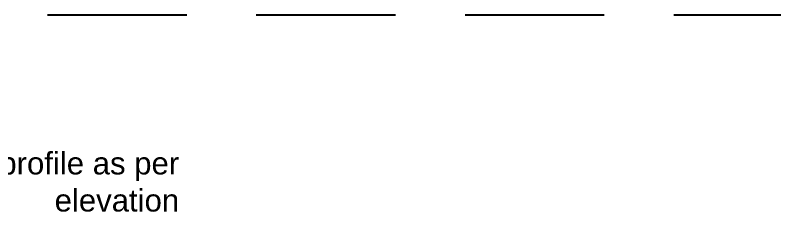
# Model space of a CAD drawing. Header units: millimetres. Extents: x 1066295 to 1300022, y -5734212 to -5454663.
# Drawn here: x 1153582 to 1156989, y -5541877 to -5540993 of the extents above; entities that cross this region are included whole.
import ezdxf

# ---------------------------------------------------------------- set-up
doc = ezdxf.new("R2010")
doc.units = ezdxf.units.MM
doc.header["$LTSCALE"] = 1000
doc.header["$MEASUREMENT"] = 0
doc.linetypes.add('AUDIT_D_120904163729-0', pattern=[0])
doc.linetypes.add('T9_PROFILE SECTIONS$0$HIDDEN2', pattern=[0.1875, 0.125, -0.0625])
doc.layers.get('0').update_dxf_attribs({"linetype": 'AUDIT_D_120904163729-0'})
doc.layers.add('T9_PROFILE SECTIONS$0$LEVEL', color=7, linetype='Continuous')
doc.layers.add('T9_PROFILE SECTIONS$0$R0-18-10-2014-T1-1st Podium Floor Plan$0$Text', color=7, linetype='Continuous', lineweight=0)
doc.styles.add('T9_PROFILE SECTIONS$0$ARIAL ARROW', font='arial.ttf')

# ---------------------------------------------------------------- blocks, each defined once
blk = doc.blocks.new('T9_PROFILE SECTIONS')
at = {"layer": 'T9_PROFILE SECTIONS$0$LEVEL', "color": 8, "linetype": 'T9_PROFILE SECTIONS$0$HIDDEN2', "ltscale": 5}
blk.add_line((1261097.5948, -5538595.054, -0.01), (1103452.4742, -5538595.054, -0.01), dxfattribs=at)
at = {"layer": 'T9_PROFILE SECTIONS$0$R0-18-10-2014-T1-1st Podium Floor Plan$0$Text', "insert": (1156063.8875, -5539645.5), "char_height": 100, "width": 1133.401091, "attachment_point": 9, "style": 'T9_PROFILE SECTIONS$0$ARIAL ARROW'}
blk.add_mtext('Arch profile as per elevation \\P  ', dxfattribs=at)

msp = doc.modelspace()

# ---------------------------------------------------------------- block references
at = {"linetype": 'ByBlock'}
msp.add_blockref('T9_PROFILE SECTIONS', (-1745.2, -2398.4, 0.4), dxfattribs=at)

doc.saveas('drawing.dxf')
